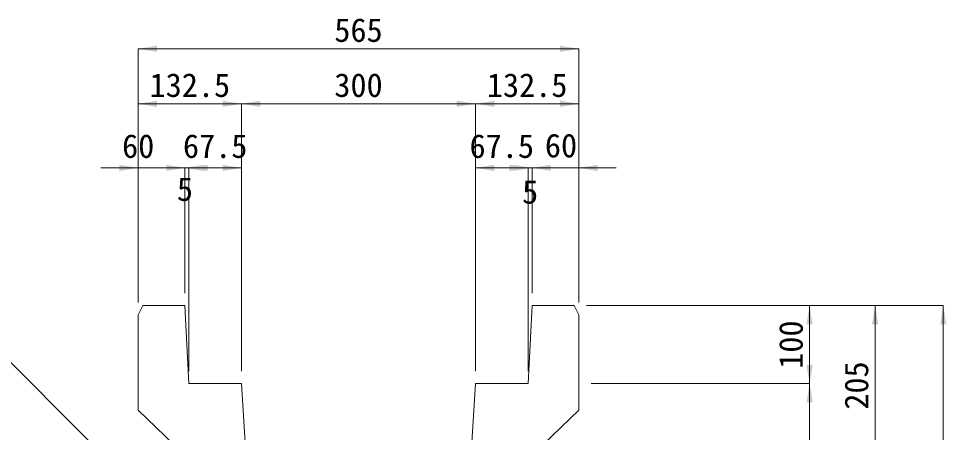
# Model space of a CAD drawing. Units: millimetres at full size; some dimension numbers follow another scale. Extents: x -1384 to 16426, y -20408 to -2620.
# Drawn here: x 12578 to 13768, y -6891 to -6359 of the extents above; entities that cross this region are included whole.
import ezdxf
from ezdxf.enums import TextEntityAlignment as Align

# ---------------------------------------------------------------- set-up
doc = ezdxf.new("R2010")
doc.units = ezdxf.units.MM
doc.header["$LTSCALE"] = 25
doc.layers.add('寸法線', color=7, linetype='Continuous', lineweight=9)
doc.layers.add('本体', color=2, linetype='Continuous', lineweight=13)
doc.styles.add('ＭＳ ゴシック', font='')
doc.styles.get('ＭＳ ゴシック').set_extended_font_data('MS Gothic')

# ---------------------------------------------------------------- blocks, each defined once
blk = doc.blocks.new('filled_arrow')
at = {"color": 0, "linetype": 'Continuous', "lineweight": -2}
blk.add_solid([(7.5, 1.25), (0, 0), (7.5, -1.25)], dxfattribs=at)

msp = doc.modelspace()

# ---------------------------------------------------------------- linework, layer by layer
at = {"layer": '寸法線'}
for p, q in [((12731.24, -6398.16), (13296.24, -6398.16)), ((12731.24, -6723.81), (12731.24, -6398.16)), ((13296.24, -6723.81), (13296.24, -6398.16)), ((12731.24, -6468.79), (12863.74, -6468.79)), ((12731.24, -6723.81), (12731.24, -6468.79)), ((12863.74, -6468.79), (13163.74, -6468.79)), ((12863.74, -6811.81), (12863.74, -6468.79)), ((12863.74, -6811.81), (12863.74, -6468.79)), ((13163.74, -6811.81), (13163.74, -6468.79)), ((13163.74, -6468.79), (13296.24, -6468.79)), ((13163.74, -6811.81), (13163.74, -6468.79)), ((13296.24, -6723.81), (13296.24, -6468.79)), ((12683.24, -6551.04), (12839.24, -6551.04)), ((12731.24, -6723.81), (12731.24, -6551.04)), ((12743.24, -6551.04), (12844.24, -6551.04)), ((12791.24, -6711.81), (12791.24, -6551.04)), ((12791.24, -6711.81), (12791.24, -6551.04)), ((12796.24, -6811.81), (12796.24, -6551.04)), ((12796.24, -6551.04), (12863.74, -6551.04)), ((12796.24, -6811.81), (12796.24, -6551.04)), ((12863.74, -6811.81), (12863.74, -6551.04)), ((13163.74, -6551.04), (13231.24, -6551.04)), ((13163.74, -6811.81), (13163.74, -6551.04)), ((13183.24, -6551.04), (13284.24, -6551.04)), ((13188.24, -6551.04), (13344.24, -6551.04)), ((13231.24, -6811.81), (13231.24, -6551.04)), ((13231.24, -6811.81), (13231.24, -6551.04)), ((13236.24, -6711.81), (13236.24, -6551.04)), ((13236.24, -6711.81), (13236.24, -6551.04)), ((13296.24, -6723.81), (13296.24, -6551.04)), ((13306.24, -6727.81), (13592.16, -6727.81)), ((13306.24, -6727.81), (13676.14, -6727.81)), ((13306.24, -6727.81), (13763.59, -6727.81)), ((13592.16, -6827.81), (13592.16, -6727.81)), ((13676.14, -6932.81), (13676.14, -6727.81)), ((13763.59, -7297.81), (13763.59, -6727.81)), ((13312.24, -6827.81), (13592.16, -6827.81)), ((13312.24, -6827.81), (13592.16, -6827.81)), ((13592.16, -7227.81), (13592.16, -6827.81))]:
    msp.add_line(p, q, dxfattribs=at)
msp.add_lwpolyline([(12689.24, -6922.81), (12532.34, -6765.91), (12316.22, -6765.91)], dxfattribs=at)
at = {"layer": '本体'}
for p, q in [((12731.24, -6739.81), (12737.24, -6727.81)), ((12737.24, -6727.81), (12791.24, -6727.81)), ((12791.24, -6727.81), (12796.24, -6827.81)), ((13236.24, -6727.81), (13231.24, -6827.81)), ((13236.24, -6727.81), (13290.24, -6727.81)), ((13296.24, -6739.81), (13290.24, -6727.81)), ((12731.24, -6739.81), (12731.24, -6861.81)), ((13296.24, -6739.81), (13296.24, -6861.81)), ((12796.24, -6827.81), (12863.74, -6827.81)), ((12863.74, -6827.81), (12885.81, -7180.93)), ((13163.74, -6827.81), (13141.67, -7180.93)), ((13163.74, -6827.81), (13231.24, -6827.81)), ((12731.24, -6861.81), (12800.74, -6928.81)), ((13296.24, -6861.81), (13226.74, -6928.81))]:
    msp.add_line(p, q, dxfattribs=at)

# ---------------------------------------------------------------- block references
at = {"layer": '寸法線', "xscale": 3.2, "yscale": 3.2}
for p in [(12731.24, -6398.16), (12731.24, -6468.79), (12863.74, -6468.79), (13163.74, -6468.79), (12791.24, -6551.04), (12796.24, -6551.04), (12796.24, -6551.04), (13163.74, -6551.04), (13236.24, -6551.04), (13296.24, -6551.04)]:
    msp.add_blockref('filled_arrow', p, dxfattribs=at)
for p, rotation in [((13296.24, -6398.16), 180), ((12863.74, -6468.79), 180), ((13163.74, -6468.79), 180), ((13296.24, -6468.79), 180), ((12731.24, -6551.04), 180), ((12791.24, -6551.04), 180), ((12863.74, -6551.04), 180), ((13231.24, -6551.04), 180), ((13231.24, -6551.04), 180), ((13236.24, -6551.04), 180), ((13592.16, -6727.81), 270), ((13676.14, -6727.81), 270), ((13763.59, -6727.81), 270), ((13592.16, -6827.81), 90), ((13592.16, -6827.81), 270)]:
    msp.add_blockref('filled_arrow', p, dxfattribs=dict(at, rotation=rotation))

# ---------------------------------------------------------------- texts
at = {"layer": '寸法線', "style": 'ＭＳ ゴシック'}
for s, p in [('565', (13013.74, -6374.16)), ('132.5', (12797.49, -6444.79)), ('300', (13013.74, -6444.79)), ('132.5', (13229.99, -6444.79)), ('60', (13273.4, -6522.32)), ('60', (12731.24, -6523.04)), ('67.5', (12829.99, -6523.04)), ('67.5', (13197.49, -6523.04)), ('5', (12791.24, -6578.25)), ('5', (13233.83, -6581.77))]:
    msp.add_text(s, height=30.38, dxfattribs=at).set_placement(p, align=Align.MIDDLE_CENTER)
for s, p in [('100', (13568.16, -6777.81)), ('205', (13652.14, -6830.31))]:
    msp.add_text(s, height=30.38, rotation=90, dxfattribs=at).set_placement(p, align=Align.MIDDLE_CENTER)

doc.saveas('drawing.dxf')
